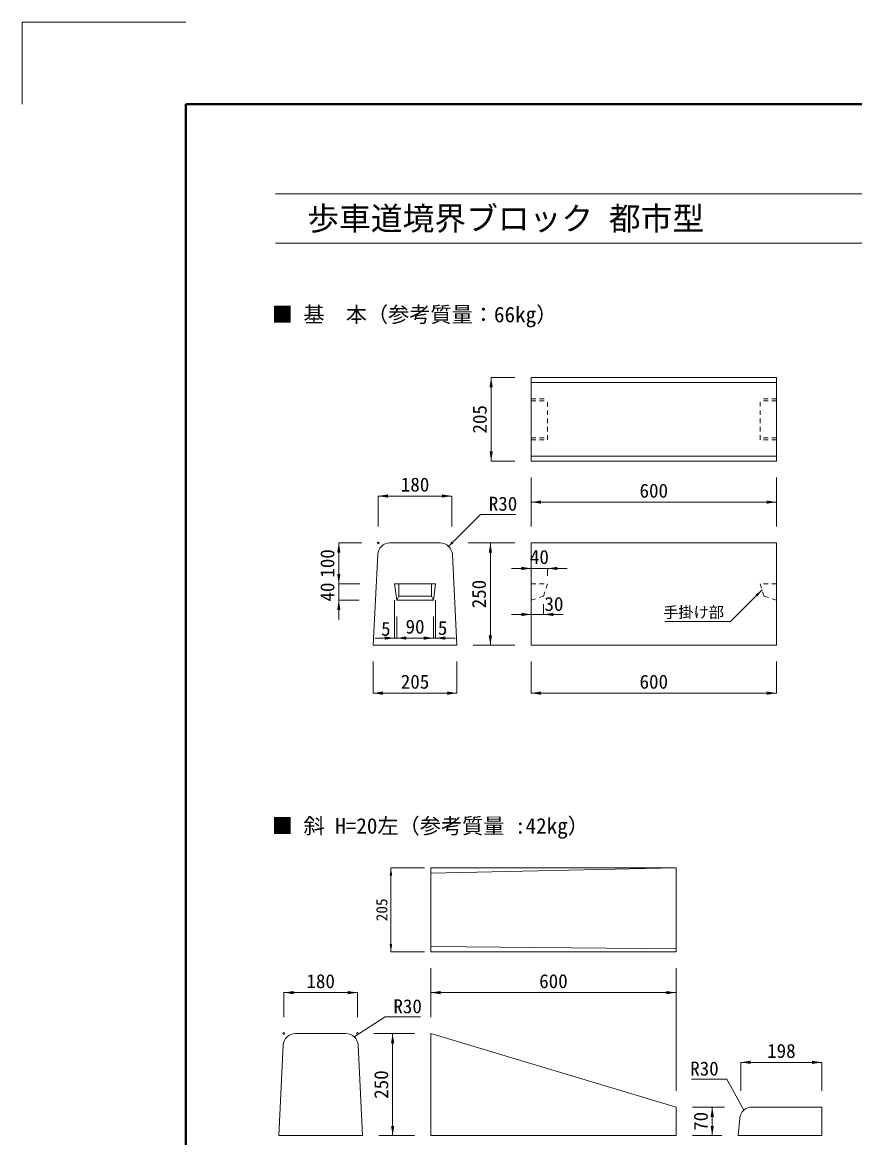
# Model space of a CAD drawing. Units: millimetres at full size, sheet at 1:15; some dimension numbers follow another scale. Extents: x 3899 to 16094, y -688 to 11007.
# Drawn here: x 3899 to 5937, y 7767 to 10496 of the extents above; entities that cross this region are included whole.
import ezdxf
from ezdxf.enums import TextEntityAlignment as Align

# ---------------------------------------------------------------- set-up
doc = ezdxf.new("R2010")
doc.units = ezdxf.units.MM
doc.header["$LTSCALE"] = 15
doc.linetypes.add('USER1', pattern=[1.35, 0.75, -0.6])
for name, color, linetype, lineweight in [('(0-0)', 7, 'Continuous', 13), ('Defpoints_3', 7, 'Continuous', 13), ('図枠', 7, 'Continuous', 5), ('寸法線', 7, 'Continuous', 13), ('引出線', 4, 'Continuous', 13), ('本体', 2, 'Continuous', 20), ('補助線', 8, 'Continuous', 13)]:
    doc.layers.add(name, color=color, linetype=linetype, lineweight=lineweight)
doc.styles.add('ＭＳ ゴシック', font='')
doc.styles.get('ＭＳ ゴシック').set_extended_font_data('MS Gothic')

# ---------------------------------------------------------------- blocks, each defined once
blk = doc.blocks.new('filled_arrow')
at = {"color": 0, "linetype": 'Continuous', "lineweight": -2}
blk.add_solid([(7.5, 1.25), (0, 0), (7.5, -1.25)], dxfattribs=at)

msp = doc.modelspace()

# ---------------------------------------------------------------- linework, layer by layer
at = {"layer": 'Defpoints_3'}
for p, q in [((3899.42, 10495.77), (3899.42, 10295.77)), ((4299.42, 10495.77), (3899.42, 10495.77))]:
    msp.add_line(p, q, dxfattribs=at)
at = {"layer": '図枠', "lineweight": 40}
for q in [(7899.42, 10295.77), (4299.42, 4755.77)]:
    msp.add_line((4299.42, 10295.77), q, dxfattribs=at)
at = {"layer": '図枠', "lineweight": 13}
for p, q in [((4519.42, 10075.77), (7679.42, 10075.77)), ((4519.42, 9955.77), (7679.42, 9955.77))]:
    msp.add_line(p, q, dxfattribs=at)
at = {"layer": '寸法線'}
for p, q in [((5046.93, 9421.95), (5046.93, 9626.95)), ((5105.01, 9626.95), (5046.93, 9626.95)), ((5105.01, 9421.95), (5046.93, 9421.95)), ((5145.01, 9381.95), (5145.01, 9321.95)), ((5745.01, 9381.95), (5745.01, 9321.95)), ((4770.69, 9336.81), (4950.69, 9336.81)), ((4770.69, 9261.95), (4770.69, 9336.81)), ((4950.69, 9261.95), (4950.69, 9336.81)), ((5145.01, 9321.95), (5745.01, 9321.95)), ((5145.01, 9321.95), (5745.01, 9321.95)), ((5145.01, 9261.95), (5145.01, 9321.95)), ((5745.01, 9261.95), (5745.01, 9321.95)), ((4674.06, 9221.95), (4674.06, 9121.95)), ((4730.69, 9221.95), (4674.06, 9221.95)), ((4990.69, 9221.95), (5045.02, 9221.95)), ((5045.02, 8971.95), (5045.02, 9221.95)), ((5045.02, 8971.95), (5045.02, 9221.95)), ((5105.01, 9221.95), (5045.02, 9221.95)), ((4674.06, 9169.95), (4674.06, 9033.95)), ((5097.01, 9159.65), (5233.01, 9159.65)), ((5145.01, 9141.95), (5145.01, 9159.65)), ((5185.01, 9141.95), (5185.01, 9159.65)), ((4725.69, 9121.95), (4674.06, 9121.95)), ((4725.69, 9121.95), (4674.06, 9121.95)), ((4723.69, 9081.95), (4674.06, 9081.95)), ((4810.69, 9081.95), (4810.69, 8989.28)), ((4910.69, 9081.95), (4910.69, 8989.28)), ((5145.01, 9061.95), (5145.01, 9047.13)), ((5175.01, 9071.95), (5175.01, 9047.13)), ((4815.69, 9041.95), (4815.69, 8989.28)), ((4815.69, 9041.95), (4815.69, 8989.28)), ((4905.69, 9041.95), (4905.69, 8989.28)), ((4905.69, 9041.95), (4905.69, 8989.28)), ((5097.01, 9047.13), (5223.01, 9047.13)), ((4762.69, 8989.28), (4863.69, 8989.28)), ((4815.69, 8989.28), (4905.69, 8989.28)), ((4857.69, 8989.28), (4958.69, 8989.28)), ((5003.19, 8971.95), (5045.02, 8971.95)), ((5105.01, 8971.95), (5045.02, 8971.95)), ((4758.19, 8931.95), (4758.19, 8854.57)), ((4963.19, 8931.95), (4963.19, 8854.57)), ((5145.01, 8931.95), (5145.01, 8854.57)), ((5745.01, 8931.95), (5745.01, 8854.57)), ((4758.19, 8854.57), (4963.19, 8854.57)), ((5145.01, 8854.57), (5745.01, 8854.57)), ((4899.42, 8181.95), (4899.42, 8121.95)), ((5499.42, 8181.95), (5499.42, 8121.95)), ((4539.68, 8121.95), (4719.68, 8121.95)), ((4539.68, 8061.95), (4539.68, 8121.95)), ((4719.68, 8061.95), (4719.68, 8121.95)), ((4899.42, 8121.95), (5499.42, 8121.95)), ((4899.42, 8121.95), (5499.42, 8121.95)), ((4899.42, 8061.95), (4899.42, 8121.95)), ((5499.42, 7881.95), (5499.42, 8121.95)), ((4759.67, 8021.95), (4805.88, 8021.95)), ((4805.88, 7771.95), (4805.88, 8021.95)), ((4805.88, 7771.95), (4805.88, 8021.95)), ((4859.42, 8021.95), (4805.88, 8021.95)), ((5658.27, 7951.35), (5856.27, 7951.35)), ((5658.27, 7881.95), (5658.27, 7951.35)), ((5856.27, 7881.95), (5856.27, 7951.35)), ((5539.42, 7841.95), (5588.02, 7841.95)), ((5588.02, 7771.95), (5588.02, 7841.95)), ((5588.02, 7771.95), (5588.02, 7841.95)), ((5618.27, 7841.95), (5588.02, 7841.95)), ((4772.17, 7771.95), (4805.88, 7771.95)), ((4859.42, 7771.95), (4805.88, 7771.95)), ((5539.42, 7771.95), (5588.02, 7771.95)), ((5611.27, 7771.95), (5588.02, 7771.95))]:
    msp.add_line(p, q, dxfattribs=at)
at = {"layer": '寸法線', "lineweight": 9}
for p, q in [((4801.6, 8221.95), (4801.6, 8426.95)), ((4883.42, 8426.95), (4801.6, 8426.95)), ((4883.42, 8221.95), (4801.6, 8221.95))]:
    msp.add_line(p, q, dxfattribs=at)
msp.add_lwpolyline([(5710.01, 9106.95), (5632.92, 9029.87), (5471.9, 9029.87)], dxfattribs=at)
at = {"layer": '引出線'}
for points in [[(4942.83, 9213.69), (5021.06, 9291.92), (5107.21, 9291.92)], [(4711.81, 8013.69), (4787.66, 8062.37), (4873.81, 8062.37)], [(5665.29, 7834.2), (5623.82, 7910.04), (5537.67, 7910.04)]]:
    msp.add_lwpolyline(points, dxfattribs=at)
at = {"layer": '本体'}
for p, q in [((5145.01, 9626.95), (5745.01, 9626.95)), ((5145.01, 9626.95), (5145.01, 9421.95)), ((5745.01, 9626.95), (5745.01, 9421.95)), ((5145.01, 9421.95), (5745.01, 9421.95)), ((4922.15, 9221.95), (4799.22, 9221.95)), ((5145.01, 9221.95), (5745.01, 9221.95)), ((5145.01, 9221.95), (5145.01, 8971.95)), ((5745.01, 9221.95), (5745.01, 8971.95)), ((4769.26, 9193.45), (4758.19, 8971.95)), ((4952.11, 9193.45), (4963.19, 8971.95)), ((4758.19, 8971.95), (4963.19, 8971.95)), ((5145.01, 8971.95), (5745.01, 8971.95)), ((4899.42, 8221.95), (5499.42, 8221.95)), ((4691.14, 8021.95), (4568.21, 8021.95)), ((4899.42, 8021.95), (5499.42, 7841.95)), ((4899.42, 7771.95), (4899.42, 8021.95)), ((4538.25, 7993.45), (4527.17, 7771.95)), ((4721.1, 7993.45), (4732.17, 7771.95)), ((5499.42, 7771.95), (5499.42, 7841.95)), ((5685.42, 7841.95), (5856.27, 7841.95)), ((5856.27, 7771.95), (5856.27, 7841.95)), ((5655.57, 7814.94), (5651.27, 7771.95)), ((4527.17, 7771.95), (4732.17, 7771.95)), ((4899.42, 7771.95), (5499.42, 7771.95)), ((5856.27, 7771.95), (5651.27, 7771.95))]:
    msp.add_line(p, q, dxfattribs=at)
at = {"layer": '本体', "lineweight": 5}
for p, q in [((5145.01, 9614.45), (5745.01, 9614.45)), ((5145.01, 9434.45), (5745.01, 9434.45)), ((4899.42, 8414.45), (5499.42, 8426.95)), ((4899.42, 8234.45), (5499.42, 8228.95))]:
    msp.add_line(p, q, dxfattribs=at)
at = {"layer": '本体', "linetype": 'USER1', "lineweight": 9}
for p, q in [((5145.01, 9574.45), (5185.01, 9574.45)), ((5145.01, 9569.45), (5185.01, 9569.45)), ((5185.01, 9474.45), (5185.01, 9574.45)), ((5745.01, 9574.45), (5705.01, 9574.45)), ((5705.01, 9474.45), (5705.01, 9574.45)), ((5745.01, 9569.45), (5705.01, 9569.45)), ((5145.01, 9479.45), (5185.01, 9479.45)), ((5145.01, 9474.45), (5185.01, 9474.45)), ((5745.01, 9479.45), (5705.01, 9479.45)), ((5745.01, 9474.45), (5705.01, 9474.45))]:
    msp.add_line(p, q, dxfattribs=at)
at = {"layer": '本体', "lineweight": 9}
for p, q in [((4910.69, 9121.95), (4810.69, 9121.95)), ((4810.69, 9121.95), (4815.69, 9081.95)), ((4820.69, 9121.95), (4820.69, 9091.95)), ((4900.69, 9121.95), (4900.69, 9091.95)), ((4905.69, 9081.95), (4910.69, 9121.95)), ((4820.68, 9091.95), (4815.69, 9081.95)), ((4900.69, 9091.95), (4820.69, 9091.95)), ((4900.69, 9091.95), (4905.69, 9081.95)), ((4905.69, 9081.95), (4815.69, 9081.95))]:
    msp.add_line(p, q, dxfattribs=at)
at = {"layer": '本体', "linetype": 'USER1', "lineweight": 13}
for p, q in [((5145.01, 9121.95), (5185.01, 9121.95)), ((5175.01, 9091.95), (5185.01, 9121.95)), ((5745.01, 9121.95), (5705.01, 9121.95)), ((5715.01, 9091.96), (5705.01, 9121.95)), ((5145.01, 9081.95), (5175.01, 9091.95)), ((5745.01, 9081.95), (5715.01, 9091.96))]:
    msp.add_line(p, q, dxfattribs=at)
at = {"layer": '本体', "lineweight": 13}
for p, q in [((4899.42, 8221.95), (4899.42, 8426.95)), ((4899.42, 8426.95), (5499.42, 8426.95)), ((5499.42, 8426.95), (5499.42, 8221.95))]:
    msp.add_line(p, q, dxfattribs=at)
at = {"layer": '本体'}
for centre, start, end in [((4799.22, 9191.95), 90, 177.13761), ((4922.15, 9191.95), 2.86219, 90), ((4568.21, 7991.95), 90, 177.13733), ((4691.14, 7991.95), 2.86229, 90), ((5685.42, 7811.95), 90, 174.28921)]:
    msp.add_arc(centre, 30, start, end, dxfattribs=at)
at = {"layer": '補助線'}
for centre in [(4770.69, 9221.95), (4950.69, 9221.95), (4539.68, 8021.95), (4719.67, 8021.95)]:
    msp.add_circle(centre, 2, dxfattribs=at)

# ---------------------------------------------------------------- block references
at = {"layer": '寸法線', "xscale": 3.2, "yscale": 3.2}
for p, rotation in [((5046.93, 9626.95), 270), ((5046.93, 9421.95), 90), ((4950.69, 9336.81), 180), ((5745.01, 9321.95), 180), ((5745.01, 9321.95), 180), ((4674.06, 9221.95), 270), ((5045.02, 9221.95), 270), ((5045.02, 9221.95), 270), ((4674.06, 9121.95), 90), ((4674.06, 9121.95), 90), ((5145.01, 9159.65), 180), ((4674.06, 9081.95), 270), ((5145.01, 9047.13), 180), ((4810.69, 8989.28), 180), ((4905.69, 8989.28), 180), ((4905.69, 8989.28), 180), ((5045.02, 8971.95), 90), ((5045.02, 8971.95), 90), ((4963.19, 8854.57), 180), ((5745.01, 8854.57), 180), ((4719.68, 8121.95), 180), ((5499.42, 8121.95), 180), ((5499.42, 8121.95), 180), ((4805.88, 8021.95), 270), ((4805.88, 8021.95), 270), ((5856.27, 7951.35), 180), ((5588.02, 7841.95), 270), ((5588.02, 7841.95), 270), ((4805.88, 7771.95), 90), ((4805.88, 7771.95), 90), ((5588.02, 7771.95), 90), ((5588.02, 7771.95), 90)]:
    msp.add_blockref('filled_arrow', p, dxfattribs=dict(at, rotation=rotation))
for p in [(4770.69, 9336.81), (5145.01, 9321.95), (5145.01, 9321.95), (5185.01, 9159.65), (5175.01, 9047.13), (4815.69, 8989.28), (4815.69, 8989.28), (4910.69, 8989.28), (4758.19, 8854.57), (5145.01, 8854.57), (4539.68, 8121.95), (4899.42, 8121.95), (4899.42, 8121.95), (5658.27, 7951.35)]:
    msp.add_blockref('filled_arrow', p, dxfattribs=at)
at = {"layer": '寸法線', "lineweight": 9, "xscale": 2.56, "yscale": 2.56}
for p, rotation in [((5710.01, 9106.95), 225), ((4801.6, 8426.95), 270), ((4801.6, 8221.95), 90)]:
    msp.add_blockref('filled_arrow', p, dxfattribs=dict(at, rotation=rotation))
at = {"layer": '引出線', "xscale": 0.16, "yscale": 0.16}
for p, rotation in [((4942.83, 9213.69), 45), ((4711.81, 8013.69), 32.7), ((5665.29, 7834.2), 118.7)]:
    msp.add_blockref('filled_arrow', p, dxfattribs=dict(at, rotation=rotation))

# ---------------------------------------------------------------- texts
at = {"layer": '(0-0)', "style": 'ＭＳ ゴシック'}
for s, p in [('■ 基\u3000本（参考質量：66kg）', (4509.95, 9750.52)), ('■ 斜 H=20左（参考質量 :42kg）', (4509.95, 8499.45))]:
    msp.add_text(s, height=37.98, dxfattribs=at).set_placement(p, align=Align.BOTTOM_LEFT)
at = {"layer": '図枠', "style": 'ＭＳ ゴシック'}
msp.add_text('\u3000歩車道境界ブロック 都市型', height=56.96, dxfattribs=at).set_placement((4519.42, 10015.77), align=Align.MIDDLE_LEFT)
at = {"layer": '寸法線', "style": 'ＭＳ ゴシック'}
for s, height, p in [('205', 34.18, (5018.93, 9524.45)), ('100', 34.18, (4646.06, 9171.95)), ('40', 34.18, (4646.06, 9101.95)), ('250', 34.18, (5017.02, 9096.95)), ('250', 34.18, (5017.02, 9096.95)), ('205', 27.34, (4779.2, 8324.45)), ('250', 34.18, (4777.88, 7896.95)), ('250', 34.18, (4777.88, 7896.95)), ('70', 34.18, (5560.02, 7806.95)), ('70', 34.18, (5560.02, 7806.95))]:
    msp.add_text(s, height=height, rotation=90, dxfattribs=at).set_placement(p, align=Align.MIDDLE_CENTER)
for s, p in [('180', (4860.69, 9364.81)), ('600', (5445.01, 9349.95)), ('600', (5445.01, 9349.95)), ('40', (5165.01, 9187.65)), ('30', (5200.56, 9072.76)), ('90', (4860.69, 9017.28)), ('5', (4789.2, 9012.06)), ('5', (4928.14, 9014.1)), ('205', (4860.69, 8882.57)), ('600', (5445.01, 8882.57)), ('180', (4629.68, 8149.95)), ('600', (5199.42, 8149.95)), ('600', (5199.42, 8149.95)), ('198', (5757.27, 7979.35))]:
    msp.add_text(s, height=34.18, dxfattribs=at).set_placement(p, align=Align.MIDDLE_CENTER)
msp.add_text('手掛け部', height=27.34, dxfattribs=at).set_placement((5616.92, 9066.04), align=Align.TOP_RIGHT)
at = {"layer": '引出線', "style": 'ＭＳ ゴシック'}
for p in [(5041.06, 9335.12), (4807.66, 8105.57)]:
    msp.add_text('R30', height=34.18, dxfattribs=at).set_placement(p, align=Align.TOP_LEFT)
msp.add_text('R30', height=34.18, dxfattribs=at).set_placement((5603.82, 7953.24), align=Align.TOP_RIGHT)

doc.saveas('drawing.dxf')
